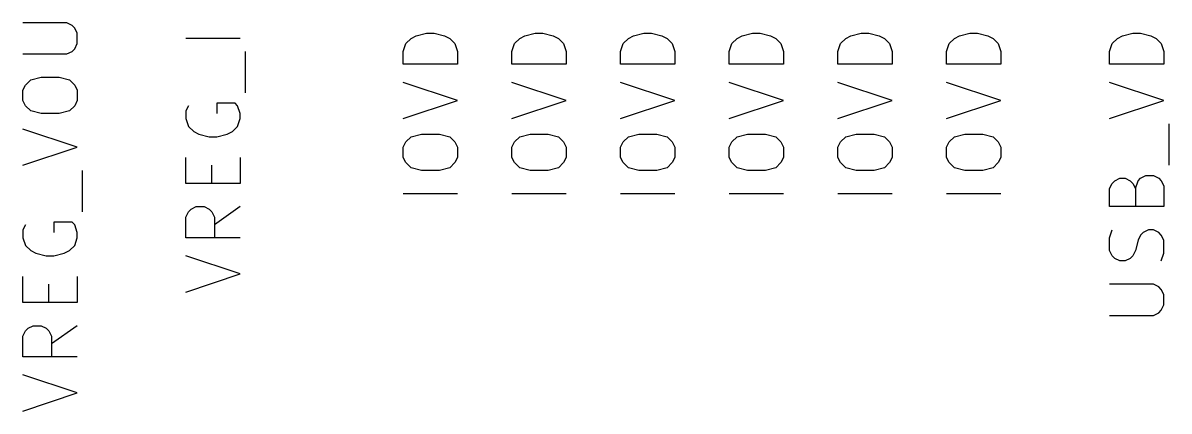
# Model space of a CAD drawing. Extents: x 0.4 to 11.3, y -7.9 to -0.4.
# Drawn here: x 7.223 to 8.278, y -2.647 to -2.29 of the extents above; entities that cross this region are included whole.
import ezdxf

# ---------------------------------------------------------------- set-up
doc = ezdxf.new("R2010")
doc.units = 0
doc.header["$MEASUREMENT"] = 0
doc.layers.add('CYAN2', color=4, linetype='CONTINUOUS')

msp = doc.modelspace()

# ---------------------------------------------------------------- linework, layer by layer
at = {"layer": 'CYAN2', "linetype": 'CONTINUOUS'}
for p, q in [((7.26361, -2.29), (7.22313, -2.29)), ((7.26361, -2.29), (7.22313, -2.29)), ((7.26837, -2.29238), (7.26361, -2.29)), ((7.26837, -2.29238), (7.26361, -2.29)), ((7.27075, -2.29476), (7.26837, -2.29238)), ((7.27075, -2.29476), (7.26837, -2.29238)), ((7.27313, -2.29952), (7.27075, -2.29476)), ((7.27313, -2.29952), (7.27075, -2.29476)), ((7.27075, -2.31381), (7.27313, -2.30905)), ((7.27075, -2.31381), (7.27313, -2.30905)), ((7.27313, -2.30905), (7.27313, -2.29952)), ((7.27313, -2.30905), (7.27313, -2.29952)), ((7.42313, -2.30429), (7.37313, -2.30429)), ((7.42313, -2.30429), (7.37313, -2.30429)), ((7.57313, -2.31619), (7.57551, -2.30905)), ((7.57313, -2.31619), (7.57551, -2.30905)), ((7.57551, -2.30905), (7.58028, -2.30428)), ((7.57551, -2.30905), (7.58028, -2.30428)), ((7.58028, -2.30428), (7.58504, -2.3019)), ((7.58028, -2.30428), (7.58504, -2.3019)), ((7.58504, -2.3019), (7.59456, -2.29952)), ((7.58504, -2.3019), (7.59456, -2.29952)), ((7.59456, -2.29952), (7.6017, -2.29952)), ((7.59456, -2.29952), (7.6017, -2.29952)), ((7.6017, -2.29952), (7.61122, -2.3019)), ((7.6017, -2.29952), (7.61122, -2.3019)), ((7.61122, -2.3019), (7.61599, -2.30428)), ((7.61122, -2.3019), (7.61599, -2.30428)), ((7.61599, -2.30428), (7.62075, -2.30905)), ((7.61599, -2.30428), (7.62075, -2.30905)), ((7.62075, -2.30905), (7.62313, -2.31619)), ((7.62075, -2.30905), (7.62313, -2.31619)), ((7.67313, -2.31619), (7.67551, -2.30905)), ((7.67313, -2.31619), (7.67551, -2.30905)), ((7.67551, -2.30905), (7.68028, -2.30428)), ((7.67551, -2.30905), (7.68028, -2.30428)), ((7.68028, -2.30428), (7.68504, -2.3019)), ((7.68028, -2.30428), (7.68504, -2.3019)), ((7.68504, -2.3019), (7.69456, -2.29952)), ((7.68504, -2.3019), (7.69456, -2.29952)), ((7.69456, -2.29952), (7.7017, -2.29952)), ((7.69456, -2.29952), (7.7017, -2.29952)), ((7.7017, -2.29952), (7.71122, -2.3019)), ((7.7017, -2.29952), (7.71122, -2.3019)), ((7.71122, -2.3019), (7.71599, -2.30428)), ((7.71122, -2.3019), (7.71599, -2.30428)), ((7.71599, -2.30428), (7.72075, -2.30905)), ((7.71599, -2.30428), (7.72075, -2.30905)), ((7.72075, -2.30905), (7.72313, -2.31619)), ((7.72075, -2.30905), (7.72313, -2.31619)), ((7.77313, -2.31619), (7.77551, -2.30905)), ((7.77313, -2.31619), (7.77551, -2.30905)), ((7.77551, -2.30905), (7.78028, -2.30428)), ((7.77551, -2.30905), (7.78028, -2.30428)), ((7.78028, -2.30428), (7.78504, -2.3019)), ((7.78028, -2.30428), (7.78504, -2.3019)), ((7.78504, -2.3019), (7.79456, -2.29952)), ((7.78504, -2.3019), (7.79456, -2.29952)), ((7.79456, -2.29952), (7.8017, -2.29952)), ((7.79456, -2.29952), (7.8017, -2.29952)), ((7.8017, -2.29952), (7.81122, -2.3019)), ((7.8017, -2.29952), (7.81122, -2.3019)), ((7.81122, -2.3019), (7.81599, -2.30428)), ((7.81122, -2.3019), (7.81599, -2.30428)), ((7.81599, -2.30428), (7.82075, -2.30905)), ((7.81599, -2.30428), (7.82075, -2.30905)), ((7.82075, -2.30905), (7.82313, -2.31619)), ((7.82075, -2.30905), (7.82313, -2.31619)), ((7.87313, -2.31619), (7.87551, -2.30905)), ((7.87313, -2.31619), (7.87551, -2.30905)), ((7.87551, -2.30905), (7.88028, -2.30428)), ((7.87551, -2.30905), (7.88028, -2.30428)), ((7.88028, -2.30428), (7.88504, -2.3019)), ((7.88028, -2.30428), (7.88504, -2.3019)), ((7.88504, -2.3019), (7.89456, -2.29952)), ((7.88504, -2.3019), (7.89456, -2.29952)), ((7.89456, -2.29952), (7.9017, -2.29952)), ((7.89456, -2.29952), (7.9017, -2.29952)), ((7.9017, -2.29952), (7.91122, -2.3019)), ((7.9017, -2.29952), (7.91122, -2.3019)), ((7.91122, -2.3019), (7.91599, -2.30428)), ((7.91122, -2.3019), (7.91599, -2.30428)), ((7.91599, -2.30428), (7.92075, -2.30905)), ((7.91599, -2.30428), (7.92075, -2.30905)), ((7.92075, -2.30905), (7.92313, -2.31619)), ((7.92075, -2.30905), (7.92313, -2.31619)), ((7.97313, -2.31619), (7.97551, -2.30905)), ((7.97313, -2.31619), (7.97551, -2.30905)), ((7.97551, -2.30905), (7.98028, -2.30428)), ((7.97551, -2.30905), (7.98028, -2.30428)), ((7.98028, -2.30428), (7.98504, -2.3019)), ((7.98028, -2.30428), (7.98504, -2.3019)), ((7.98504, -2.3019), (7.99456, -2.29952)), ((7.98504, -2.3019), (7.99456, -2.29952)), ((7.99456, -2.29952), (8.0017, -2.29952)), ((7.99456, -2.29952), (8.0017, -2.29952)), ((8.0017, -2.29952), (8.01122, -2.3019)), ((8.0017, -2.29952), (8.01122, -2.3019)), ((8.01122, -2.3019), (8.01599, -2.30428)), ((8.01122, -2.3019), (8.01599, -2.30428)), ((8.01599, -2.30428), (8.02075, -2.30905)), ((8.01599, -2.30428), (8.02075, -2.30905)), ((8.02075, -2.30905), (8.02313, -2.31619)), ((8.02075, -2.30905), (8.02313, -2.31619)), ((8.07313, -2.31619), (8.07551, -2.30905)), ((8.07313, -2.31619), (8.07551, -2.30905)), ((8.07551, -2.30905), (8.08028, -2.30428)), ((8.07551, -2.30905), (8.08028, -2.30428)), ((8.08028, -2.30428), (8.08504, -2.3019)), ((8.08028, -2.30428), (8.08504, -2.3019)), ((8.08504, -2.3019), (8.09456, -2.29952)), ((8.08504, -2.3019), (8.09456, -2.29952)), ((8.09456, -2.29952), (8.1017, -2.29952)), ((8.09456, -2.29952), (8.1017, -2.29952)), ((8.1017, -2.29952), (8.11122, -2.3019)), ((8.1017, -2.29952), (8.11122, -2.3019)), ((8.11122, -2.3019), (8.11599, -2.30428)), ((8.11122, -2.3019), (8.11599, -2.30428)), ((8.11599, -2.30428), (8.12075, -2.30905)), ((8.11599, -2.30428), (8.12075, -2.30905)), ((8.12075, -2.30905), (8.12313, -2.31619)), ((8.12075, -2.30905), (8.12313, -2.31619)), ((8.22313, -2.31619), (8.22551, -2.30905)), ((8.22313, -2.31619), (8.22551, -2.30905)), ((8.22551, -2.30905), (8.23028, -2.30428)), ((8.22551, -2.30905), (8.23028, -2.30428)), ((8.23028, -2.30428), (8.23504, -2.3019)), ((8.23028, -2.30428), (8.23504, -2.3019)), ((8.23504, -2.3019), (8.24456, -2.29952)), ((8.23504, -2.3019), (8.24456, -2.29952)), ((8.24456, -2.29952), (8.2517, -2.29952)), ((8.24456, -2.29952), (8.2517, -2.29952)), ((8.2517, -2.29952), (8.26122, -2.3019)), ((8.2517, -2.29952), (8.26122, -2.3019)), ((8.26122, -2.3019), (8.26599, -2.30428)), ((8.26122, -2.3019), (8.26599, -2.30428)), ((8.26599, -2.30428), (8.27075, -2.30905)), ((8.26599, -2.30428), (8.27075, -2.30905)), ((8.27075, -2.30905), (8.27313, -2.31619)), ((8.27075, -2.30905), (8.27313, -2.31619)), ((7.22313, -2.31857), (7.26361, -2.31857)), ((7.22313, -2.31857), (7.26361, -2.31857)), ((7.26361, -2.31857), (7.26837, -2.31619)), ((7.26361, -2.31857), (7.26837, -2.31619)), ((7.26837, -2.31619), (7.27075, -2.31381)), ((7.26837, -2.31619), (7.27075, -2.31381)), ((7.42789, -2.35429), (7.42789, -2.31619)), ((7.42789, -2.35429), (7.42789, -2.31619)), ((7.57313, -2.32809), (7.57313, -2.31619)), ((7.57313, -2.32809), (7.57313, -2.31619)), ((7.62313, -2.31619), (7.62313, -2.32809)), ((7.62313, -2.31619), (7.62313, -2.32809)), ((7.67313, -2.32809), (7.67313, -2.31619)), ((7.67313, -2.32809), (7.67313, -2.31619)), ((7.72313, -2.31619), (7.72313, -2.32809)), ((7.72313, -2.31619), (7.72313, -2.32809)), ((7.77313, -2.32809), (7.77313, -2.31619)), ((7.77313, -2.32809), (7.77313, -2.31619)), ((7.82313, -2.31619), (7.82313, -2.32809)), ((7.82313, -2.31619), (7.82313, -2.32809)), ((7.87313, -2.32809), (7.87313, -2.31619)), ((7.87313, -2.32809), (7.87313, -2.31619)), ((7.92313, -2.31619), (7.92313, -2.32809)), ((7.92313, -2.31619), (7.92313, -2.32809)), ((7.97313, -2.32809), (7.97313, -2.31619)), ((7.97313, -2.32809), (7.97313, -2.31619)), ((8.02313, -2.31619), (8.02313, -2.32809)), ((8.02313, -2.31619), (8.02313, -2.32809)), ((8.07313, -2.32809), (8.07313, -2.31619)), ((8.07313, -2.32809), (8.07313, -2.31619)), ((8.12313, -2.31619), (8.12313, -2.32809)), ((8.12313, -2.31619), (8.12313, -2.32809)), ((8.22313, -2.32809), (8.22313, -2.31619)), ((8.22313, -2.32809), (8.22313, -2.31619)), ((8.27313, -2.31619), (8.27313, -2.32809)), ((8.27313, -2.31619), (8.27313, -2.32809)), ((7.62313, -2.32809), (7.57313, -2.32809)), ((7.62313, -2.32809), (7.57313, -2.32809)), ((7.72313, -2.32809), (7.67313, -2.32809)), ((7.72313, -2.32809), (7.67313, -2.32809)), ((7.82313, -2.32809), (7.77313, -2.32809)), ((7.82313, -2.32809), (7.77313, -2.32809)), ((7.92313, -2.32809), (7.87313, -2.32809)), ((7.92313, -2.32809), (7.87313, -2.32809)), ((8.02313, -2.32809), (7.97313, -2.32809)), ((8.02313, -2.32809), (7.97313, -2.32809)), ((8.12313, -2.32809), (8.07313, -2.32809)), ((8.12313, -2.32809), (8.07313, -2.32809)), ((8.27313, -2.32809), (8.22313, -2.32809)), ((8.27313, -2.32809), (8.22313, -2.32809)), ((7.23028, -2.34238), (7.2398, -2.34)), ((7.23028, -2.34238), (7.2398, -2.34)), ((7.2398, -2.34), (7.25646, -2.34)), ((7.2398, -2.34), (7.25646, -2.34)), ((7.25646, -2.34), (7.26599, -2.34238)), ((7.25646, -2.34), (7.26599, -2.34238)), ((7.22313, -2.35191), (7.22551, -2.34714)), ((7.22313, -2.35191), (7.22551, -2.34714)), ((7.22313, -2.36143), (7.22313, -2.35191)), ((7.22313, -2.36143), (7.22313, -2.35191)), ((7.22551, -2.34714), (7.23028, -2.34238)), ((7.22551, -2.34714), (7.23028, -2.34238)), ((7.26599, -2.34238), (7.27075, -2.34714)), ((7.26599, -2.34238), (7.27075, -2.34714)), ((7.27075, -2.34714), (7.27313, -2.35191)), ((7.27075, -2.34714), (7.27313, -2.35191)), ((7.27313, -2.35191), (7.27313, -2.36143)), ((7.27313, -2.35191), (7.27313, -2.36143)), ((7.62313, -2.36143), (7.57313, -2.34476)), ((7.62313, -2.36143), (7.57313, -2.34476)), ((7.72313, -2.36143), (7.67313, -2.34476)), ((7.72313, -2.36143), (7.67313, -2.34476)), ((7.82313, -2.36143), (7.77313, -2.34476)), ((7.82313, -2.36143), (7.77313, -2.34476)), ((7.92313, -2.36143), (7.87313, -2.34476)), ((7.92313, -2.36143), (7.87313, -2.34476)), ((8.02313, -2.36143), (7.97313, -2.34476)), ((8.02313, -2.36143), (7.97313, -2.34476)), ((8.12313, -2.36143), (8.07313, -2.34476)), ((8.12313, -2.36143), (8.07313, -2.34476)), ((8.27313, -2.36143), (8.22313, -2.34476)), ((8.27313, -2.36143), (8.22313, -2.34476)), ((7.22551, -2.36619), (7.22313, -2.36143)), ((7.22551, -2.36619), (7.22313, -2.36143)), ((7.27313, -2.36143), (7.27075, -2.36619)), ((7.27313, -2.36143), (7.27075, -2.36619)), ((7.57313, -2.37809), (7.62313, -2.36143)), ((7.57313, -2.37809), (7.62313, -2.36143)), ((7.67313, -2.37809), (7.72313, -2.36143)), ((7.67313, -2.37809), (7.72313, -2.36143)), ((7.77313, -2.37809), (7.82313, -2.36143)), ((7.77313, -2.37809), (7.82313, -2.36143)), ((7.87313, -2.37809), (7.92313, -2.36143)), ((7.87313, -2.37809), (7.92313, -2.36143)), ((7.97313, -2.37809), (8.02313, -2.36143)), ((7.97313, -2.37809), (8.02313, -2.36143)), ((8.07313, -2.37809), (8.12313, -2.36143)), ((8.07313, -2.37809), (8.12313, -2.36143)), ((8.22313, -2.37809), (8.27313, -2.36143)), ((8.22313, -2.37809), (8.27313, -2.36143)), ((7.23028, -2.37095), (7.22551, -2.36619)), ((7.23028, -2.37095), (7.22551, -2.36619)), ((7.2398, -2.37333), (7.23028, -2.37095)), ((7.2398, -2.37333), (7.23028, -2.37095)), ((7.26599, -2.37095), (7.25646, -2.37333)), ((7.26599, -2.37095), (7.25646, -2.37333)), ((7.27075, -2.36619), (7.26599, -2.37095)), ((7.27075, -2.36619), (7.26599, -2.37095)), ((7.37551, -2.36619), (7.37313, -2.37095)), ((7.37551, -2.36619), (7.37313, -2.37095)), ((7.37313, -2.37095), (7.37313, -2.37809)), ((7.37313, -2.37095), (7.37313, -2.37809)), ((7.41837, -2.36381), (7.4017, -2.36381)), ((7.4017, -2.36381), (7.4017, -2.37333)), ((7.41837, -2.36381), (7.4017, -2.36381)), ((7.4017, -2.36381), (7.4017, -2.37333)), ((7.42075, -2.36619), (7.41837, -2.36381)), ((7.42075, -2.36619), (7.41837, -2.36381)), ((7.42313, -2.37333), (7.42075, -2.36619)), ((7.42313, -2.37333), (7.42075, -2.36619)), ((7.25646, -2.37333), (7.2398, -2.37333)), ((7.25646, -2.37333), (7.2398, -2.37333)), ((7.37313, -2.37809), (7.37551, -2.38524)), ((7.37313, -2.37809), (7.37551, -2.38524)), ((7.42075, -2.38524), (7.42313, -2.37809)), ((7.42075, -2.38524), (7.42313, -2.37809)), ((7.42313, -2.37809), (7.42313, -2.37333)), ((7.42313, -2.37809), (7.42313, -2.37333)), ((8.27789, -2.42095), (8.27789, -2.38285)), ((8.27789, -2.42095), (8.27789, -2.38285)), ((7.27313, -2.40429), (7.22313, -2.38762)), ((7.27313, -2.40429), (7.22313, -2.38762)), ((7.37551, -2.38524), (7.38028, -2.39)), ((7.37551, -2.38524), (7.38028, -2.39)), ((7.38028, -2.39), (7.38504, -2.39238)), ((7.38028, -2.39), (7.38504, -2.39238)), ((7.38504, -2.39238), (7.39456, -2.39476)), ((7.38504, -2.39238), (7.39456, -2.39476)), ((7.4017, -2.39476), (7.41122, -2.39238)), ((7.4017, -2.39476), (7.41122, -2.39238)), ((7.41122, -2.39238), (7.41599, -2.39)), ((7.41122, -2.39238), (7.41599, -2.39)), ((7.41599, -2.39), (7.42075, -2.38524)), ((7.41599, -2.39), (7.42075, -2.38524)), ((7.58028, -2.39476), (7.5898, -2.39238)), ((7.58028, -2.39476), (7.5898, -2.39238)), ((7.5898, -2.39238), (7.60646, -2.39238)), ((7.5898, -2.39238), (7.60646, -2.39238)), ((7.60646, -2.39238), (7.61599, -2.39476)), ((7.60646, -2.39238), (7.61599, -2.39476)), ((7.68028, -2.39476), (7.6898, -2.39238)), ((7.68028, -2.39476), (7.6898, -2.39238)), ((7.6898, -2.39238), (7.70646, -2.39238)), ((7.6898, -2.39238), (7.70646, -2.39238)), ((7.70646, -2.39238), (7.71599, -2.39476)), ((7.70646, -2.39238), (7.71599, -2.39476)), ((7.78028, -2.39476), (7.7898, -2.39238)), ((7.78028, -2.39476), (7.7898, -2.39238)), ((7.7898, -2.39238), (7.80646, -2.39238)), ((7.7898, -2.39238), (7.80646, -2.39238)), ((7.80646, -2.39238), (7.81599, -2.39476)), ((7.80646, -2.39238), (7.81599, -2.39476)), ((7.88028, -2.39476), (7.8898, -2.39238)), ((7.88028, -2.39476), (7.8898, -2.39238)), ((7.8898, -2.39238), (7.90646, -2.39238)), ((7.8898, -2.39238), (7.90646, -2.39238)), ((7.90646, -2.39238), (7.91599, -2.39476)), ((7.90646, -2.39238), (7.91599, -2.39476)), ((7.98028, -2.39476), (7.9898, -2.39238)), ((7.98028, -2.39476), (7.9898, -2.39238)), ((7.9898, -2.39238), (8.00646, -2.39238)), ((7.9898, -2.39238), (8.00646, -2.39238)), ((8.00646, -2.39238), (8.01599, -2.39476)), ((8.00646, -2.39238), (8.01599, -2.39476)), ((8.08028, -2.39476), (8.0898, -2.39238)), ((8.08028, -2.39476), (8.0898, -2.39238)), ((8.0898, -2.39238), (8.10646, -2.39238)), ((8.0898, -2.39238), (8.10646, -2.39238)), ((8.10646, -2.39238), (8.11599, -2.39476)), ((8.10646, -2.39238), (8.11599, -2.39476)), ((7.22313, -2.42095), (7.27313, -2.40429)), ((7.22313, -2.42095), (7.27313, -2.40429)), ((7.39456, -2.39476), (7.4017, -2.39476)), ((7.39456, -2.39476), (7.4017, -2.39476)), ((7.57313, -2.40429), (7.57551, -2.39952)), ((7.57313, -2.40429), (7.57551, -2.39952)), ((7.57313, -2.41381), (7.57313, -2.40429)), ((7.57313, -2.41381), (7.57313, -2.40429)), ((7.57551, -2.39952), (7.58028, -2.39476)), ((7.57551, -2.39952), (7.58028, -2.39476)), ((7.61599, -2.39476), (7.62075, -2.39952)), ((7.61599, -2.39476), (7.62075, -2.39952)), ((7.62075, -2.39952), (7.62313, -2.40429)), ((7.62075, -2.39952), (7.62313, -2.40429)), ((7.62313, -2.40429), (7.62313, -2.41381)), ((7.62313, -2.40429), (7.62313, -2.41381)), ((7.67313, -2.40429), (7.67551, -2.39952)), ((7.67313, -2.40429), (7.67551, -2.39952)), ((7.67313, -2.41381), (7.67313, -2.40429)), ((7.67313, -2.41381), (7.67313, -2.40429)), ((7.67551, -2.39952), (7.68028, -2.39476)), ((7.67551, -2.39952), (7.68028, -2.39476)), ((7.71599, -2.39476), (7.72075, -2.39952)), ((7.71599, -2.39476), (7.72075, -2.39952)), ((7.72075, -2.39952), (7.72313, -2.40429)), ((7.72075, -2.39952), (7.72313, -2.40429)), ((7.72313, -2.40429), (7.72313, -2.41381)), ((7.72313, -2.40429), (7.72313, -2.41381)), ((7.77313, -2.40429), (7.77551, -2.39952)), ((7.77313, -2.40429), (7.77551, -2.39952)), ((7.77313, -2.41381), (7.77313, -2.40429)), ((7.77313, -2.41381), (7.77313, -2.40429)), ((7.77551, -2.39952), (7.78028, -2.39476)), ((7.77551, -2.39952), (7.78028, -2.39476)), ((7.81599, -2.39476), (7.82075, -2.39952)), ((7.81599, -2.39476), (7.82075, -2.39952)), ((7.82075, -2.39952), (7.82313, -2.40429)), ((7.82075, -2.39952), (7.82313, -2.40429)), ((7.82313, -2.40429), (7.82313, -2.41381)), ((7.82313, -2.40429), (7.82313, -2.41381)), ((7.87313, -2.40429), (7.87551, -2.39952)), ((7.87313, -2.40429), (7.87551, -2.39952)), ((7.87313, -2.41381), (7.87313, -2.40429)), ((7.87313, -2.41381), (7.87313, -2.40429)), ((7.87551, -2.39952), (7.88028, -2.39476)), ((7.87551, -2.39952), (7.88028, -2.39476)), ((7.91599, -2.39476), (7.92075, -2.39952)), ((7.91599, -2.39476), (7.92075, -2.39952)), ((7.92075, -2.39952), (7.92313, -2.40429)), ((7.92075, -2.39952), (7.92313, -2.40429)), ((7.92313, -2.40429), (7.92313, -2.41381)), ((7.92313, -2.40429), (7.92313, -2.41381)), ((7.97313, -2.40429), (7.97551, -2.39952)), ((7.97313, -2.40429), (7.97551, -2.39952)), ((7.97313, -2.41381), (7.97313, -2.40429)), ((7.97313, -2.41381), (7.97313, -2.40429)), ((7.97551, -2.39952), (7.98028, -2.39476)), ((7.97551, -2.39952), (7.98028, -2.39476)), ((8.01599, -2.39476), (8.02075, -2.39952)), ((8.01599, -2.39476), (8.02075, -2.39952)), ((8.02075, -2.39952), (8.02313, -2.40429)), ((8.02075, -2.39952), (8.02313, -2.40429)), ((8.02313, -2.40429), (8.02313, -2.41381)), ((8.02313, -2.40429), (8.02313, -2.41381)), ((8.07313, -2.40429), (8.07551, -2.39952)), ((8.07313, -2.40429), (8.07551, -2.39952)), ((8.07313, -2.41381), (8.07313, -2.40429)), ((8.07313, -2.41381), (8.07313, -2.40429)), ((8.07551, -2.39952), (8.08028, -2.39476)), ((8.07551, -2.39952), (8.08028, -2.39476)), ((8.11599, -2.39476), (8.12075, -2.39952)), ((8.11599, -2.39476), (8.12075, -2.39952)), ((8.12075, -2.39952), (8.12313, -2.40429)), ((8.12075, -2.39952), (8.12313, -2.40429)), ((8.12313, -2.40429), (8.12313, -2.41381)), ((8.12313, -2.40429), (8.12313, -2.41381)), ((7.37313, -2.43762), (7.37313, -2.41381)), ((7.37313, -2.43762), (7.37313, -2.41381)), ((7.42313, -2.41381), (7.42313, -2.43762)), ((7.42313, -2.41381), (7.42313, -2.43762)), ((7.57551, -2.41857), (7.57313, -2.41381)), ((7.57551, -2.41857), (7.57313, -2.41381)), ((7.62313, -2.41381), (7.62075, -2.41857)), ((7.62313, -2.41381), (7.62075, -2.41857)), ((7.67551, -2.41857), (7.67313, -2.41381)), ((7.67551, -2.41857), (7.67313, -2.41381)), ((7.72313, -2.41381), (7.72075, -2.41857)), ((7.72313, -2.41381), (7.72075, -2.41857)), ((7.77551, -2.41857), (7.77313, -2.41381)), ((7.77551, -2.41857), (7.77313, -2.41381)), ((7.82313, -2.41381), (7.82075, -2.41857)), ((7.82313, -2.41381), (7.82075, -2.41857)), ((7.87551, -2.41857), (7.87313, -2.41381)), ((7.87551, -2.41857), (7.87313, -2.41381)), ((7.92313, -2.41381), (7.92075, -2.41857)), ((7.92313, -2.41381), (7.92075, -2.41857)), ((7.97551, -2.41857), (7.97313, -2.41381)), ((7.97551, -2.41857), (7.97313, -2.41381)), ((8.02313, -2.41381), (8.02075, -2.41857)), ((8.02313, -2.41381), (8.02075, -2.41857)), ((8.07551, -2.41857), (8.07313, -2.41381)), ((8.07551, -2.41857), (8.07313, -2.41381)), ((8.12313, -2.41381), (8.12075, -2.41857)), ((8.12313, -2.41381), (8.12075, -2.41857)), ((7.27789, -2.46381), (7.27789, -2.42571)), ((7.27789, -2.46381), (7.27789, -2.42571)), ((7.39694, -2.43762), (7.39694, -2.42095)), ((7.39694, -2.43762), (7.39694, -2.42095)), ((7.58028, -2.42333), (7.57551, -2.41857)), ((7.58028, -2.42333), (7.57551, -2.41857)), ((7.5898, -2.42571), (7.58028, -2.42333)), ((7.5898, -2.42571), (7.58028, -2.42333)), ((7.60646, -2.42571), (7.5898, -2.42571)), ((7.60646, -2.42571), (7.5898, -2.42571)), ((7.61599, -2.42333), (7.60646, -2.42571)), ((7.61599, -2.42333), (7.60646, -2.42571)), ((7.62075, -2.41857), (7.61599, -2.42333)), ((7.62075, -2.41857), (7.61599, -2.42333)), ((7.68028, -2.42333), (7.67551, -2.41857)), ((7.68028, -2.42333), (7.67551, -2.41857)), ((7.6898, -2.42571), (7.68028, -2.42333)), ((7.6898, -2.42571), (7.68028, -2.42333)), ((7.70646, -2.42571), (7.6898, -2.42571)), ((7.70646, -2.42571), (7.6898, -2.42571)), ((7.71599, -2.42333), (7.70646, -2.42571)), ((7.71599, -2.42333), (7.70646, -2.42571)), ((7.72075, -2.41857), (7.71599, -2.42333)), ((7.72075, -2.41857), (7.71599, -2.42333)), ((7.78028, -2.42333), (7.77551, -2.41857)), ((7.78028, -2.42333), (7.77551, -2.41857)), ((7.7898, -2.42571), (7.78028, -2.42333)), ((7.7898, -2.42571), (7.78028, -2.42333)), ((7.80646, -2.42571), (7.7898, -2.42571)), ((7.80646, -2.42571), (7.7898, -2.42571)), ((7.81599, -2.42333), (7.80646, -2.42571)), ((7.81599, -2.42333), (7.80646, -2.42571)), ((7.82075, -2.41857), (7.81599, -2.42333)), ((7.82075, -2.41857), (7.81599, -2.42333)), ((7.88028, -2.42333), (7.87551, -2.41857)), ((7.88028, -2.42333), (7.87551, -2.41857)), ((7.8898, -2.42571), (7.88028, -2.42333)), ((7.8898, -2.42571), (7.88028, -2.42333)), ((7.90646, -2.42571), (7.8898, -2.42571)), ((7.90646, -2.42571), (7.8898, -2.42571)), ((7.91599, -2.42333), (7.90646, -2.42571)), ((7.91599, -2.42333), (7.90646, -2.42571)), ((7.92075, -2.41857), (7.91599, -2.42333)), ((7.92075, -2.41857), (7.91599, -2.42333)), ((7.98028, -2.42333), (7.97551, -2.41857)), ((7.98028, -2.42333), (7.97551, -2.41857)), ((7.9898, -2.42571), (7.98028, -2.42333)), ((7.9898, -2.42571), (7.98028, -2.42333)), ((8.00646, -2.42571), (7.9898, -2.42571)), ((8.00646, -2.42571), (7.9898, -2.42571)), ((8.01599, -2.42333), (8.00646, -2.42571)), ((8.01599, -2.42333), (8.00646, -2.42571)), ((8.02075, -2.41857), (8.01599, -2.42333)), ((8.02075, -2.41857), (8.01599, -2.42333)), ((8.08028, -2.42333), (8.07551, -2.41857)), ((8.08028, -2.42333), (8.07551, -2.41857)), ((8.0898, -2.42571), (8.08028, -2.42333)), ((8.0898, -2.42571), (8.08028, -2.42333)), ((8.10646, -2.42571), (8.0898, -2.42571)), ((8.10646, -2.42571), (8.0898, -2.42571)), ((8.11599, -2.42333), (8.10646, -2.42571)), ((8.11599, -2.42333), (8.10646, -2.42571)), ((8.12075, -2.41857), (8.11599, -2.42333)), ((8.12075, -2.41857), (8.11599, -2.42333)), ((8.22551, -2.43762), (8.22789, -2.43524)), ((8.22551, -2.43762), (8.22789, -2.43524)), ((8.22789, -2.43524), (8.23265, -2.43285)), ((8.22789, -2.43524), (8.23265, -2.43285)), ((8.23265, -2.43285), (8.23742, -2.43285)), ((8.23265, -2.43285), (8.23742, -2.43285)), ((8.23742, -2.43285), (8.24218, -2.43524)), ((8.23742, -2.43285), (8.24218, -2.43524)), ((8.24218, -2.43524), (8.24456, -2.43762)), ((8.24218, -2.43524), (8.24456, -2.43762)), ((8.24694, -2.44238), (8.24932, -2.43524)), ((8.24694, -2.44238), (8.24932, -2.43524)), ((8.24932, -2.43524), (8.2517, -2.43285)), ((8.24932, -2.43524), (8.2517, -2.43285)), ((8.2517, -2.43285), (8.25646, -2.43048)), ((8.2517, -2.43285), (8.25646, -2.43048)), ((8.25646, -2.43048), (8.26361, -2.43048)), ((8.25646, -2.43048), (8.26361, -2.43048)), ((8.26361, -2.43048), (8.26837, -2.43285)), ((8.26361, -2.43048), (8.26837, -2.43285)), ((8.26837, -2.43285), (8.27075, -2.43524)), ((8.26837, -2.43285), (8.27075, -2.43524)), ((8.27075, -2.43524), (8.27313, -2.44)), ((8.27075, -2.43524), (8.27313, -2.44)), ((7.42313, -2.43762), (7.37313, -2.43762)), ((7.42313, -2.43762), (7.37313, -2.43762)), ((8.22313, -2.44238), (8.22551, -2.43762)), ((8.22313, -2.44238), (8.22551, -2.43762)), ((8.22313, -2.45905), (8.22313, -2.44238)), ((8.22313, -2.45905), (8.22313, -2.44238)), ((8.24456, -2.43762), (8.24694, -2.44238)), ((8.24456, -2.43762), (8.24694, -2.44238)), ((8.24694, -2.44238), (8.24694, -2.45905)), ((8.24694, -2.44238), (8.24694, -2.45905)), ((8.27313, -2.44), (8.27313, -2.45905)), ((8.27313, -2.44), (8.27313, -2.45905)), ((7.62313, -2.44715), (7.57313, -2.44715)), ((7.62313, -2.44715), (7.57313, -2.44715)), ((7.72313, -2.44715), (7.67313, -2.44715)), ((7.72313, -2.44715), (7.67313, -2.44715)), ((7.82313, -2.44715), (7.77313, -2.44715)), ((7.82313, -2.44715), (7.77313, -2.44715)), ((7.92313, -2.44715), (7.87313, -2.44715)), ((7.92313, -2.44715), (7.87313, -2.44715)), ((8.02313, -2.44715), (7.97313, -2.44715)), ((8.02313, -2.44715), (7.97313, -2.44715)), ((8.12313, -2.44715), (8.07313, -2.44715)), ((8.12313, -2.44715), (8.07313, -2.44715)), ((7.37313, -2.46857), (7.37551, -2.46381)), ((7.37313, -2.46857), (7.37551, -2.46381)), ((7.37551, -2.46381), (7.37789, -2.46143)), ((7.37551, -2.46381), (7.37789, -2.46143)), ((7.37789, -2.46143), (7.38265, -2.45905)), ((7.37789, -2.46143), (7.38265, -2.45905)), ((7.38265, -2.45905), (7.3898, -2.45905)), ((7.38265, -2.45905), (7.3898, -2.45905)), ((7.3898, -2.45905), (7.39456, -2.46143)), ((7.3898, -2.45905), (7.39456, -2.46143)), ((7.39456, -2.46143), (7.39694, -2.46381)), ((7.39456, -2.46143), (7.39694, -2.46381)), ((7.39694, -2.46381), (7.39932, -2.46857)), ((7.39694, -2.46381), (7.39932, -2.46857)), ((7.42313, -2.45905), (7.39932, -2.47571)), ((7.42313, -2.45905), (7.39932, -2.47571)), ((8.27313, -2.45905), (8.22313, -2.45905)), ((8.27313, -2.45905), (8.22313, -2.45905)), ((7.22551, -2.47571), (7.22313, -2.48048)), ((7.22551, -2.47571), (7.22313, -2.48048)), ((7.26837, -2.47333), (7.2517, -2.47333)), ((7.2517, -2.47333), (7.2517, -2.48286)), ((7.26837, -2.47333), (7.2517, -2.47333)), ((7.2517, -2.47333), (7.2517, -2.48286)), ((7.27075, -2.47571), (7.26837, -2.47333)), ((7.27075, -2.47571), (7.26837, -2.47333)), ((7.27313, -2.48286), (7.27075, -2.47571)), ((7.27313, -2.48286), (7.27075, -2.47571)), ((7.37313, -2.48762), (7.37313, -2.46857)), ((7.37313, -2.48762), (7.37313, -2.46857)), ((7.39932, -2.46857), (7.39932, -2.48762)), ((7.39932, -2.46857), (7.39932, -2.48762)), ((7.22313, -2.48048), (7.22313, -2.48762)), ((7.22313, -2.48048), (7.22313, -2.48762)), ((7.22313, -2.48762), (7.22551, -2.49476)), ((7.22313, -2.48762), (7.22551, -2.49476)), ((7.27075, -2.49476), (7.27313, -2.48762)), ((7.27075, -2.49476), (7.27313, -2.48762)), ((7.27313, -2.48762), (7.27313, -2.48286)), ((7.27313, -2.48762), (7.27313, -2.48286)), ((7.42313, -2.48762), (7.37313, -2.48762)), ((7.42313, -2.48762), (7.37313, -2.48762)), ((8.22313, -2.48762), (8.22551, -2.48047)), ((8.22313, -2.48762), (8.22551, -2.48047)), ((8.22313, -2.49952), (8.22313, -2.48762)), ((8.22313, -2.49952), (8.22313, -2.48762)), ((8.2517, -2.48524), (8.24932, -2.49)), ((8.2517, -2.48524), (8.24932, -2.49)), ((8.25408, -2.48285), (8.2517, -2.48524)), ((8.25408, -2.48285), (8.2517, -2.48524)), ((8.25885, -2.48047), (8.25408, -2.48285)), ((8.25885, -2.48047), (8.25408, -2.48285)), ((8.26361, -2.48047), (8.25885, -2.48047)), ((8.26361, -2.48047), (8.25885, -2.48047)), ((8.26837, -2.48285), (8.26361, -2.48047)), ((8.26837, -2.48285), (8.26361, -2.48047)), ((8.27075, -2.48524), (8.26837, -2.48285)), ((8.27075, -2.48524), (8.26837, -2.48285)), ((8.27313, -2.49), (8.27075, -2.48524)), ((8.27313, -2.49), (8.27075, -2.48524)), ((7.22551, -2.49476), (7.23028, -2.49952)), ((7.22551, -2.49476), (7.23028, -2.49952)), ((7.23028, -2.49952), (7.23504, -2.50191)), ((7.23028, -2.49952), (7.23504, -2.50191)), ((7.26122, -2.50191), (7.26599, -2.49952)), ((7.26122, -2.50191), (7.26599, -2.49952)), ((7.26599, -2.49952), (7.27075, -2.49476)), ((7.26599, -2.49952), (7.27075, -2.49476)), ((8.22551, -2.50428), (8.22313, -2.49952)), ((8.22551, -2.50428), (8.22313, -2.49952)), ((8.24694, -2.49952), (8.24456, -2.50428)), ((8.24694, -2.49952), (8.24456, -2.50428)), ((8.24932, -2.49), (8.24694, -2.49952)), ((8.24932, -2.49), (8.24694, -2.49952)), ((8.27313, -2.5019), (8.27313, -2.49)), ((8.27313, -2.5019), (8.27313, -2.49)), ((7.23504, -2.50191), (7.24456, -2.50428)), ((7.23504, -2.50191), (7.24456, -2.50428)), ((7.24456, -2.50428), (7.2517, -2.50428)), ((7.24456, -2.50428), (7.2517, -2.50428)), ((7.2517, -2.50428), (7.26122, -2.50191)), ((7.2517, -2.50428), (7.26122, -2.50191)), ((7.42313, -2.52095), (7.37313, -2.50428)), ((7.42313, -2.52095), (7.37313, -2.50428)), ((8.22789, -2.50667), (8.22551, -2.50428)), ((8.22789, -2.50667), (8.22551, -2.50428)), ((8.23265, -2.50904), (8.22789, -2.50667)), ((8.23265, -2.50904), (8.22789, -2.50667)), ((8.23742, -2.50904), (8.23265, -2.50904)), ((8.23742, -2.50904), (8.23265, -2.50904)), ((8.24218, -2.50667), (8.23742, -2.50904)), ((8.24218, -2.50667), (8.23742, -2.50904)), ((8.24456, -2.50428), (8.24218, -2.50667)), ((8.24456, -2.50428), (8.24218, -2.50667)), ((8.27075, -2.50904), (8.27313, -2.5019)), ((8.27075, -2.50904), (8.27313, -2.5019)), ((7.22313, -2.54714), (7.22313, -2.52333)), ((7.22313, -2.54714), (7.22313, -2.52333)), ((7.24694, -2.54714), (7.24694, -2.53047)), ((7.24694, -2.54714), (7.24694, -2.53047)), ((7.27313, -2.52333), (7.27313, -2.54714)), ((7.27313, -2.52333), (7.27313, -2.54714)), ((7.37313, -2.53762), (7.42313, -2.52095)), ((7.37313, -2.53762), (7.42313, -2.52095)), ((8.26361, -2.53048), (8.22313, -2.53048)), ((8.26361, -2.53048), (8.22313, -2.53048)), ((8.26837, -2.53285), (8.26361, -2.53048)), ((8.26837, -2.53285), (8.26361, -2.53048)), ((8.27075, -2.53524), (8.26837, -2.53285)), ((8.27075, -2.53524), (8.26837, -2.53285)), ((8.27313, -2.54), (8.27075, -2.53524)), ((8.27313, -2.54), (8.27075, -2.53524)), ((8.27313, -2.54952), (8.27313, -2.54)), ((8.27313, -2.54952), (8.27313, -2.54)), ((7.27313, -2.54714), (7.22313, -2.54714)), ((7.27313, -2.54714), (7.22313, -2.54714)), ((8.27075, -2.55428), (8.27313, -2.54952)), ((8.27075, -2.55428), (8.27313, -2.54952)), ((8.22313, -2.55905), (8.26361, -2.55905)), ((8.22313, -2.55905), (8.26361, -2.55905)), ((8.26361, -2.55905), (8.26837, -2.55667)), ((8.26361, -2.55905), (8.26837, -2.55667)), ((8.26837, -2.55667), (8.27075, -2.55428)), ((8.26837, -2.55667), (8.27075, -2.55428)), ((7.22313, -2.57809), (7.22551, -2.57333)), ((7.22313, -2.57809), (7.22551, -2.57333)), ((7.22551, -2.57333), (7.22789, -2.57095)), ((7.22551, -2.57333), (7.22789, -2.57095)), ((7.22789, -2.57095), (7.23265, -2.56857)), ((7.22789, -2.57095), (7.23265, -2.56857)), ((7.23265, -2.56857), (7.2398, -2.56857)), ((7.23265, -2.56857), (7.2398, -2.56857)), ((7.2398, -2.56857), (7.24456, -2.57095)), ((7.2398, -2.56857), (7.24456, -2.57095)), ((7.24456, -2.57095), (7.24694, -2.57333)), ((7.24456, -2.57095), (7.24694, -2.57333)), ((7.24694, -2.57333), (7.24932, -2.57809)), ((7.24694, -2.57333), (7.24932, -2.57809)), ((7.27313, -2.56857), (7.24932, -2.58524)), ((7.27313, -2.56857), (7.24932, -2.58524)), ((7.22313, -2.59714), (7.22313, -2.57809)), ((7.22313, -2.59714), (7.22313, -2.57809)), ((7.24932, -2.57809), (7.24932, -2.59714)), ((7.24932, -2.57809), (7.24932, -2.59714)), ((7.27313, -2.59714), (7.22313, -2.59714)), ((7.27313, -2.59714), (7.22313, -2.59714)), ((7.27313, -2.63048), (7.22313, -2.61381)), ((7.27313, -2.63048), (7.22313, -2.61381)), ((7.22313, -2.64714), (7.27313, -2.63048)), ((7.22313, -2.64714), (7.27313, -2.63048))]:
    msp.add_line(p, q, dxfattribs=at)

doc.saveas('drawing.dxf')
